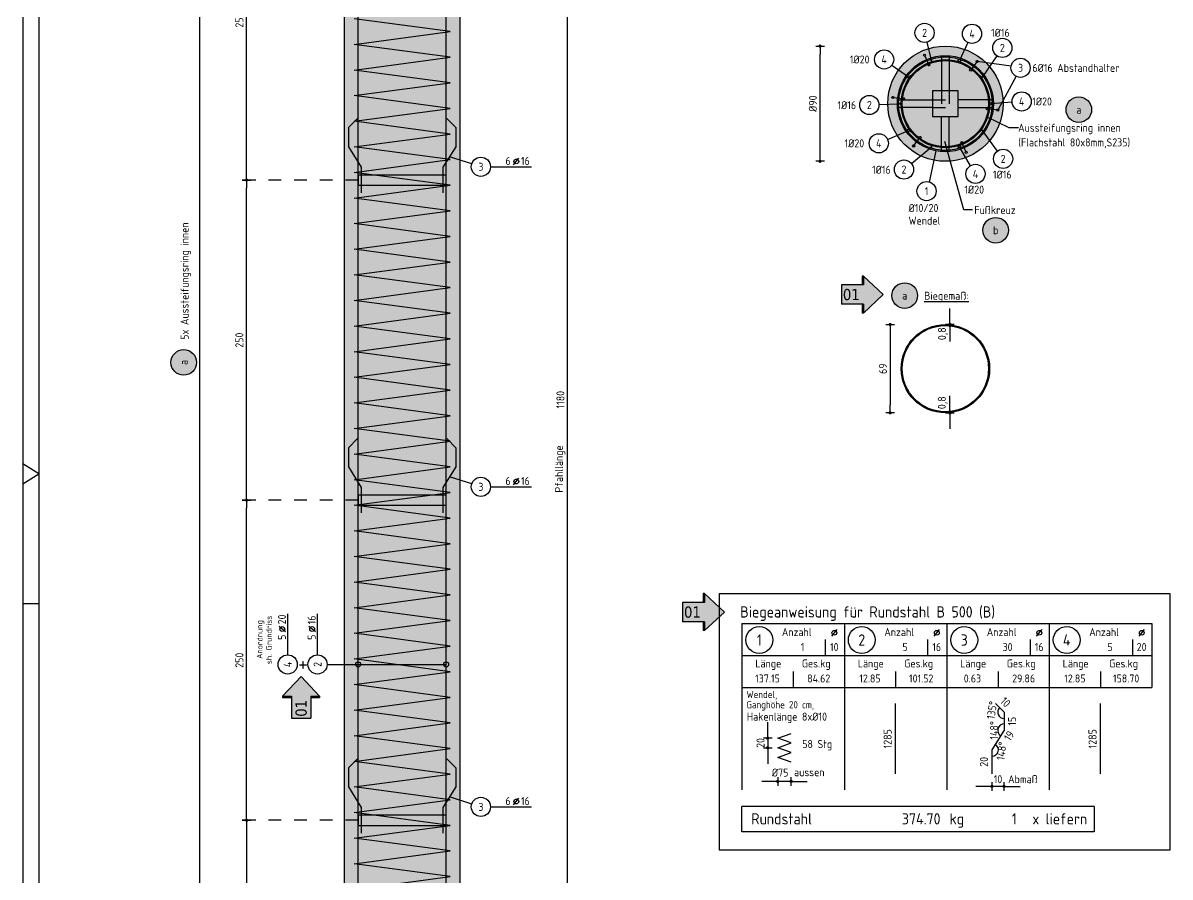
# Model space of a CAD drawing. Extents: x 11 to 30.7, y 16.9 to 38.7.
# Drawn here: x 11.02 to 19.97, y 24.27 to 30.94 of the extents above; entities that cross this region are included whole.
import ezdxf
from ezdxf.enums import TextEntityAlignment as Align

# ---------------------------------------------------------------- set-up
doc = ezdxf.new("R2010")
doc.units = 0
doc.header["$LTSCALE"] = 0.25
for name, pattern in [('AUSGEZOGEN', [1000.01, 1000, 0.01]), ('DASHDOT2', [0.5, 0.25, -0.125, 0, -0.125]), ('DOT', [0.175, 0.05, -0.125])]:
    doc.linetypes.add(name, pattern=pattern)
for name, color, linetype in [('1__LINE_ACI_7', 7, 'Continuous'), ('ACHSEN', 7, 'Continuous'), ('BETON', 7, 'Continuous'), ('grau_hell', 7, 'Continuous'), ('grau_mittel', 7, 'Continuous'), ('HILFE', 7, 'Continuous'), ('index', 7, 'Continuous'), ('MASSE', 7, 'Continuous'), ('OBJEKT', 7, 'Continuous'), ('POS', 7, 'Continuous'), ('RAHMEN', 7, 'Continuous'), ('RND', 7, 'Continuous'), ('RND_BILD', 7, 'Continuous'), ('STAHL', 7, 'Continuous'), ('TEXT', 7, 'Continuous')]:
    doc.layers.add(name, color=color, linetype=linetype)
doc.styles.add('helv', font='tahoma.ttf')
doc.styles.add('txt', font='isocp.shx')
doc.dimstyles.new('DOT_I', dxfattribs={"dimscale": 0.25, "dimtxt": 0.25, "dimasz": 0.25, "dimexe": 0.1, "dimexo": 0.3, "dimgap": 0.1, "dimtad": 1, "dimdec": 3, "dimzin": 3, "dimtxsty": 'txt', "dimblk": 'DOT', "dimblk1": 'DOT', "dimblk2": 'DOT', "dimsah": 1, "dimcen": 0.1, "dimse1": 1, "dimse2": 1, "dimazin": 0, "dimtfac": 1, "dimtdec": 4, "dimtix": 1, "dimtmove": 2, "dimatfit": 3, "dimfxl": 0, "dimtvp": 1, "dimtolj": 1, "dimtzin": 0, "dimarcsym": 0})

# ---------------------------------------------------------------- blocks, each defined once
blk = doc.blocks.new('DINA1')
at = {"layer": 'RAHMEN', "color": 5}
blk.add_line((2, 0.5), (83.6, 0.5), dxfattribs=at)
at = {"layer": 'RAHMEN', "color": 7, "linetype": 'Continuous'}
for p, q in [((42.05, 0.5), (41.74, 0)), ((42.36, 0), (42.05, 0.5))]:
    blk.add_line(p, q, dxfattribs=at)
at = {"layer": 'RAHMEN', "color": 7}
blk.add_line((46.1, 0), (46.1, 0.5), dxfattribs=at)
at = {"layer": 'RAHMEN'}
blk.add_line((0, 0), (84.1, 0), dxfattribs=at)
blk = doc.blocks.new('DOT')
at = {"layer": 'MASSE', "color": 7, "linetype": 'Continuous'}
for p, q in [((0, 0), (-1, 0)), ((0, 0.54), (0, -0.54))]:
    blk.add_line(p, q, dxfattribs=at)
at = {"layer": 'MASSE', "color": 7, "linetype": 'Continuous', "const_width": 0.2}
blk.add_lwpolyline([(-0.1, 0, 1), (0.1, 0, 1)], format="xyb", close=True, dxfattribs=at)
blk = doc.blocks.new('*D22')
at = {"layer": 'Defpoints', "color": 0, "linetype": 'AUSGEZOGEN', "transparency": 16777216}
for p in [(15.2694, 33.8939), (15.2694, 33.8939), (15.2694, 22.0939)]:
    blk.add_point(p, dxfattribs=at)
at = {"layer": 'MASSE', "color": 0, "linetype": 'AUSGEZOGEN', "lineweight": -2, "transparency": 16777216}
blk.add_line((15.2694, 22.1564), (15.2694, 33.8314), dxfattribs=at)
at = {"layer": 'MASSE', "color": 0, "linetype": 'AUSGEZOGEN', "lineweight": -2, "transparency": 16777216, "xscale": 0.0625, "yscale": 0.0625, "zscale": 0.0625}
for p, rotation in [((15.2694, 33.8939), 90), ((15.2694, 22.0939), 270)]:
    blk.add_blockref('DOT', p, dxfattribs=dict(at, rotation=rotation))
at = {"layer": 'MASSE', "color": 0, "linetype": 'AUSGEZOGEN', "transparency": 16777216, "insert": (15.2132, 27.9939), "char_height": 0.0625, "attachment_point": 5, "rotation": 90, "style": 'txt'}
blk.add_mtext('\\A1;1180', dxfattribs=at)
blk = doc.blocks.new('RND_LEI')
at = {"layer": 'RND', "color": 7, "linetype": 'Continuous'}
blk.add_line((1.022, 0.066), (1.19, 0.27), dxfattribs=at)
for centre, radius in [((0, 0), 0.3), ((1.106, 0.168), 0.075)]:
    blk.add_circle(centre, radius, dxfattribs=at)
at = {"layer": 'RND', "color": 7, "linetype": 'Continuous', "style": 'txt'}
blk.add_attdef('POSL', text='', height=0.25, dxfattribs=at).set_placement((0, 0), align=Align.MIDDLE)
blk.add_attdef('ANZ', text='', height=0.25, dxfattribs=at).set_placement((0.931, 0.057), align=Align.RIGHT)
for tag, p in [('DUM', (1.253, 0.057)), ('ABSTD', (1.674, 0.057)), ('POSTXT', (0.374, -0.327))]:
    blk.add_attdef(tag, p, '', height=0.25, dxfattribs=at)
blk = doc.blocks.new('RND_LIS2')
at = {"layer": 'RND', "color": 3, "linetype": 'Continuous'}
for p, q in [((0, 0), (0, -5.2)), ((0, 0), (3.2, 0)), ((3.2, 0), (3.2, -2)), ((2.6, -0.503), (2.6, -1)), ((0, -1), (3.2, -1)), ((1.6, -1.503), (1.6, -2)), ((0, -2), (3.2, -2))]:
    blk.add_line(p, q, dxfattribs=at)
at = {"layer": 'RND', "color": 7, "linetype": 'Continuous'}
blk.add_line((2.805, -0.39), (2.973, -0.186), dxfattribs=at)
at = {"layer": 'RND', "color": 1, "linetype": 'Continuous'}
blk.add_circle((0.545, -0.513), 0.42, dxfattribs=at)
at = {"layer": 'RND', "color": 7, "linetype": 'Continuous'}
blk.add_circle((2.889, -0.288), 0.075, dxfattribs=at)
at = {"layer": 'RND', "color": 7, "linetype": 'Continuous', "style": 'txt'}
for s, p in [('Anzahl', (1.249, -0.391)), ('Länge', (0.42, -1.373)), ('Ges.kg', (1.872, -1.373))]:
    blk.add_text(s, height=0.25, dxfattribs=at).set_placement(p)
at = {"layer": 'RND', "color": 1, "linetype": 'Continuous', "style": 'txt'}
blk.add_attdef('POS1', text='', height=0.35, dxfattribs=at).set_placement((0.545, -0.513), align=Align.MIDDLE)
at = {"layer": 'RND', "color": 7, "linetype": 'Continuous', "style": 'txt'}
for tag, p in [('STK1', (1.897, -0.859)), ('DS1', (2.885, -0.859)), ('LANG1', (0.8, -1.841)), ('GEW', (2.4, -1.841))]:
    blk.add_attdef(tag, text='', height=0.25, dxfattribs=at).set_placement(p, align=Align.CENTER)
blk = doc.blocks.new('pos_ausz')
at = {"layer": 'grau_hell', "true_color": 0xfcfcfc}
blk.add_hatch(color=7, dxfattribs=at).paths.add_polyline_path([(-0.4, 0, 1), (0.4, 0, 1)])
at = {"layer": 'POS', "color": 1, "linetype": 'Continuous'}
blk.add_circle((0, 0), 0.4, dxfattribs=at)
at = {"layer": 'POS', "color": 7, "linetype": 'Continuous', "style": 'txt'}
blk.add_attdef('POSNAME', text='', height=0.25, dxfattribs=at).set_placement((0, 0), align=Align.MIDDLE)
blk.add_attdef('POSABM', (0.6, 0.05), '', height=0.25, dxfattribs=at)
blk = doc.blocks.new('*D40')
at = {"layer": 'Defpoints', "color": 0, "linetype": 'AUSGEZOGEN', "transparency": 16777216}
for p in [(18.6439, 25.5869), (18.6773, 25.5534), (18.642, 25.518), (18.6773, 25.4823)]:
    blk.add_point(p, dxfattribs=at)
at = {"layer": 'RND_BILD', "color": 0, "linetype": 'AUSGEZOGEN', "lineweight": -2, "transparency": 16777216}
blk.add_arc((18.6773, 25.5534), 0.05, 135, 270, dxfattribs=at)
at = {"layer": 'RND_BILD', "color": 0, "linetype": 'AUSGEZOGEN', "transparency": 16777216, "insert": (18.5823, 25.5689), "char_height": 0.0625, "attachment_point": 5, "rotation": 80.70882, "style": 'txt'}
blk.add_mtext('\\A1;135°', dxfattribs=at)
blk = doc.blocks.new('*D41')
at = {"layer": 'Defpoints', "color": 0, "linetype": 'AUSGEZOGEN', "transparency": 16777216}
for p in [(18.6394, 25.4439), (18.6773, 25.4823), (18.6773, 25.4113), (18.63, 25.3355)]:
    blk.add_point(p, dxfattribs=at)
at = {"layer": 'RND_BILD', "color": 0, "linetype": 'AUSGEZOGEN', "lineweight": -2, "transparency": 16777216}
blk.add_arc((18.6773, 25.4113), 0.05, 90, 237.99462, dxfattribs=at)
at = {"layer": 'RND_BILD', "color": 0, "linetype": 'AUSGEZOGEN', "transparency": 16777216, "insert": (18.5992, 25.4116), "char_height": 0.0625, "attachment_point": 5, "rotation": 89.77434, "style": 'txt'}
blk.add_mtext('\\A1;148°', dxfattribs=at)
blk = doc.blocks.new('*D42')
at = {"layer": 'Defpoints', "color": 0, "linetype": 'AUSGEZOGEN', "transparency": 16777216}
for p in [(18.5826, 25.2598), (18.63, 25.3355), (18.6205, 25.2272), (18.5826, 25.1651)]:
    blk.add_point(p, dxfattribs=at)
at = {"layer": 'RND_BILD', "color": 0, "linetype": 'AUSGEZOGEN', "lineweight": -2, "transparency": 16777216}
blk.add_arc((18.5826, 25.2598), 0.05, 270, 57.99462, dxfattribs=at)
at = {"layer": 'RND_BILD', "color": 0, "linetype": 'AUSGEZOGEN', "transparency": 16777216, "insert": (18.6574, 25.2504), "char_height": 0.0625, "attachment_point": 5, "rotation": 82.8527, "style": 'txt'}
blk.add_mtext('\\A1;148°', dxfattribs=at)
blk = doc.blocks.new('*D43')
at = {"layer": 'Defpoints', "color": 0, "linetype": 'AUSGEZOGEN', "transparency": 16777216}
for p in [(16.9097, 25.0126), (16.9097, 25.0126), (17.0147, 25.0126)]:
    blk.add_point(p, dxfattribs=at)
at = {"layer": 'MASSE', "color": 0, "linetype": 'AUSGEZOGEN', "lineweight": -2, "transparency": 16777216}
for p, q in [((16.8472, 25.0126), (16.7847, 25.0126)), ((17.0147, 25.0126), (16.9097, 25.0126)), ((17.0772, 25.0126), (17.1397, 25.0126))]:
    blk.add_line(p, q, dxfattribs=at)
at = {"layer": 'MASSE', "color": 0, "linetype": 'AUSGEZOGEN', "lineweight": -2, "transparency": 16777216, "xscale": 0.0625, "yscale": 0.0625, "zscale": 0.0625}
blk.add_blockref('DOT', (16.9097, 25.0126), dxfattribs=at)
at = {"layer": 'MASSE', "color": 0, "linetype": 'AUSGEZOGEN', "lineweight": -2, "transparency": 16777216, "xscale": 0.0625, "yscale": 0.0625, "zscale": 0.0625, "rotation": 180}
blk.add_blockref('DOT', (17.0147, 25.0126), dxfattribs=at)
at = {"layer": 'MASSE', "color": 0, "linetype": 'AUSGEZOGEN', "transparency": 16777216, "insert": (16.9284, 25.0812), "char_height": 0.0625, "attachment_point": 5, "style": 'txt'}
blk.add_mtext('\\A1;%%C75', dxfattribs=at)
blk = doc.blocks.new('*D44')
at = {"layer": 'Defpoints', "color": 0, "linetype": 'AUSGEZOGEN', "transparency": 16777216}
for p in [(16.8316, 25.3499), (16.8316, 25.2749), (16.8316, 25.2749)]:
    blk.add_point(p, dxfattribs=at)
at = {"layer": 'MASSE', "color": 0, "linetype": 'AUSGEZOGEN', "lineweight": -2, "transparency": 16777216}
for p, q in [((16.8316, 25.4124), (16.8316, 25.4749)), ((16.8316, 25.3499), (16.8316, 25.2749)), ((16.8316, 25.2124), (16.8316, 25.1499))]:
    blk.add_line(p, q, dxfattribs=at)
at = {"layer": 'MASSE', "color": 0, "linetype": 'AUSGEZOGEN', "lineweight": -2, "transparency": 16777216, "xscale": 0.0625, "yscale": 0.0625, "zscale": 0.0625}
for p, rotation in [((16.8316, 25.3499), 270), ((16.8316, 25.2749), 90)]:
    blk.add_blockref('DOT', p, dxfattribs=dict(at, rotation=rotation))
at = {"layer": 'MASSE', "color": 0, "linetype": 'AUSGEZOGEN', "transparency": 16777216, "insert": (16.7753, 25.3124), "char_height": 0.0625, "attachment_point": 5, "rotation": 90, "style": 'txt'}
blk.add_mtext('\\A1;20', dxfattribs=at)
blk = doc.blocks.new('*D45')
at = {"layer": 'Defpoints', "color": 0, "linetype": 'AUSGEZOGEN', "transparency": 16777216}
for p in [(18.5826, 24.9733), (18.5826, 24.9733), (18.6773, 24.9733)]:
    blk.add_point(p, dxfattribs=at)
at = {"layer": 'MASSE', "color": 0, "linetype": 'AUSGEZOGEN', "lineweight": -2, "transparency": 16777216}
for p, q in [((18.5201, 24.9733), (18.4576, 24.9733)), ((18.6773, 24.9733), (18.5826, 24.9733)), ((18.7398, 24.9733), (18.8023, 24.9733))]:
    blk.add_line(p, q, dxfattribs=at)
at = {"layer": 'MASSE', "color": 0, "linetype": 'AUSGEZOGEN', "lineweight": -2, "transparency": 16777216, "xscale": 0.0625, "yscale": 0.0625, "zscale": 0.0625}
blk.add_blockref('DOT', (18.5826, 24.9733), dxfattribs=at)
at = {"layer": 'MASSE', "color": 0, "linetype": 'AUSGEZOGEN', "lineweight": -2, "transparency": 16777216, "xscale": 0.0625, "yscale": 0.0625, "zscale": 0.0625, "rotation": 180}
blk.add_blockref('DOT', (18.6773, 24.9733), dxfattribs=at)
at = {"layer": 'MASSE', "color": 0, "linetype": 'AUSGEZOGEN', "transparency": 16777216, "insert": (18.63, 25.0296), "char_height": 0.0625, "attachment_point": 5, "style": 'txt'}
blk.add_mtext('\\A1;10', dxfattribs=at)
blk = doc.blocks.new('*D46')
at = {"layer": 'Defpoints', "color": 0, "linetype": 'AUSGEZOGEN', "transparency": 16777216}
for p in [(12.7627, 24.7089), (12.7627, 22.2089), (12.7627, 22.2089)]:
    blk.add_point(p, dxfattribs=at)
at = {"layer": 'MASSE', "color": 0, "linetype": 'AUSGEZOGEN', "lineweight": -2, "transparency": 16777216}
blk.add_line((12.7627, 24.6464), (12.7627, 22.2714), dxfattribs=at)
at = {"layer": 'MASSE', "color": 0, "linetype": 'AUSGEZOGEN', "lineweight": -2, "transparency": 16777216, "xscale": 0.0625, "yscale": 0.0625, "zscale": 0.0625}
for p, rotation in [((12.7627, 24.7089), 90), ((12.7627, 22.2089), 270)]:
    blk.add_blockref('DOT', p, dxfattribs=dict(at, rotation=rotation))
at = {"layer": 'MASSE', "color": 0, "linetype": 'AUSGEZOGEN', "transparency": 16777216, "insert": (12.7065, 23.4589), "char_height": 0.0625, "attachment_point": 5, "rotation": 90, "style": 'txt'}
blk.add_mtext('\\A1;250', dxfattribs=at)
blk = doc.blocks.new('*D47')
at = {"layer": 'Defpoints', "color": 0, "linetype": 'AUSGEZOGEN', "transparency": 16777216}
for p in [(12.7627, 27.2089), (12.7627, 27.2089), (12.7627, 24.7089)]:
    blk.add_point(p, dxfattribs=at)
at = {"layer": 'MASSE', "color": 0, "linetype": 'AUSGEZOGEN', "lineweight": -2, "transparency": 16777216}
blk.add_line((12.7627, 24.7714), (12.7627, 27.1464), dxfattribs=at)
at = {"layer": 'MASSE', "color": 0, "linetype": 'AUSGEZOGEN', "lineweight": -2, "transparency": 16777216, "xscale": 0.0625, "yscale": 0.0625, "zscale": 0.0625}
for p, rotation in [((12.7627, 27.2089), 90), ((12.7627, 24.7089), 270)]:
    blk.add_blockref('DOT', p, dxfattribs=dict(at, rotation=rotation))
at = {"layer": 'MASSE', "color": 0, "linetype": 'AUSGEZOGEN', "transparency": 16777216, "insert": (12.7065, 25.9589), "char_height": 0.0625, "attachment_point": 5, "rotation": 90, "style": 'txt'}
blk.add_mtext('\\A1;250', dxfattribs=at)
blk = doc.blocks.new('*D48')
at = {"layer": 'Defpoints', "color": 0, "linetype": 'AUSGEZOGEN', "transparency": 16777216}
for p in [(12.7627, 29.7089), (12.7627, 29.7089), (12.7627, 27.2089)]:
    blk.add_point(p, dxfattribs=at)
at = {"layer": 'MASSE', "color": 0, "linetype": 'AUSGEZOGEN', "lineweight": -2, "transparency": 16777216}
blk.add_line((12.7627, 27.2714), (12.7627, 29.6464), dxfattribs=at)
at = {"layer": 'MASSE', "color": 0, "linetype": 'AUSGEZOGEN', "lineweight": -2, "transparency": 16777216, "xscale": 0.0625, "yscale": 0.0625, "zscale": 0.0625}
for p, rotation in [((12.7627, 29.7089), 90), ((12.7627, 27.2089), 270)]:
    blk.add_blockref('DOT', p, dxfattribs=dict(at, rotation=rotation))
at = {"layer": 'MASSE', "color": 0, "linetype": 'AUSGEZOGEN', "transparency": 16777216, "insert": (12.7065, 28.4589), "char_height": 0.0625, "attachment_point": 5, "rotation": 90, "style": 'txt'}
blk.add_mtext('\\A1;250', dxfattribs=at)
blk = doc.blocks.new('*D49')
at = {"layer": 'Defpoints', "color": 0, "linetype": 'AUSGEZOGEN', "transparency": 16777216}
for p in [(12.7627, 32.2089), (12.7627, 32.2089), (12.7627, 29.7089)]:
    blk.add_point(p, dxfattribs=at)
at = {"layer": 'MASSE', "color": 0, "linetype": 'AUSGEZOGEN', "lineweight": -2, "transparency": 16777216}
blk.add_line((12.7627, 29.7714), (12.7627, 32.1464), dxfattribs=at)
at = {"layer": 'MASSE', "color": 0, "linetype": 'AUSGEZOGEN', "lineweight": -2, "transparency": 16777216, "xscale": 0.0625, "yscale": 0.0625, "zscale": 0.0625}
for p, rotation in [((12.7627, 32.2089), 90), ((12.7627, 29.7089), 270)]:
    blk.add_blockref('DOT', p, dxfattribs=dict(at, rotation=rotation))
at = {"layer": 'MASSE', "color": 0, "linetype": 'AUSGEZOGEN', "transparency": 16777216, "insert": (12.7065, 30.9589), "char_height": 0.0625, "attachment_point": 5, "rotation": 90, "style": 'txt'}
blk.add_mtext('\\A1;250', dxfattribs=at)
blk = doc.blocks.new('hin_ind5')
at = {"layer": 'grau_hell', "linetype": 'AUSGEZOGEN'}
h = blk.add_hatch(color=9, dxfattribs=at)
h.dxf.hatch_style = 2
h.paths.add_polyline_path([(0, 0), (0.619, -0.577), (0.619, -0.3), (1.306, -0.3), (1.306, 0.3), (0.619, 0.3), (0.619, 0.577)])
h.paths.add_polyline_path([(0.34, -0.274), (1.311, -0.274), (1.311, 0.274), (0.34, 0.274)], flags=9)
at = {"layer": 'OBJEKT', "linetype": 'AUSGEZOGEN'}
for points in [[(0.619, 0.3), (0.66, 0.3), (0.66, 0.577), (0.619, 0.577)], [(0.619, -0.577), (0.66, -0.577), (0.66, -0.3), (0.619, -0.3)]]:
    blk.add_hatch(color=1, dxfattribs=at).paths.add_polyline_path(points)
at = {"layer": 'OBJEKT', "color": 1, "linetype": 'AUSGEZOGEN'}
for p, q in [((0, 0), (0.619, 0.577)), ((0.619, 0.577), (0.619, 0.3)), ((0.619, 0.577), (0.66, 0.577)), ((0.66, 0.577), (0.66, 0.3)), ((0, 0), (0.619, -0.577)), ((0.619, 0.3), (1.306, 0.3)), ((1.306, 0.3), (1.306, -0.3)), ((0.619, -0.3), (0.619, -0.577)), ((0.619, -0.3), (1.306, -0.3)), ((0.66, -0.3), (0.66, -0.577))]:
    blk.add_line(p, q, dxfattribs=at)
at = {"layer": 'OBJEKT', "color": 7, "linetype": 'AUSGEZOGEN'}
blk.add_line((0.619, -0.577), (0.66, -0.577), dxfattribs=at)
at = {"layer": 'index', "color": 1, "linetype": 'Continuous', "style": 'helv'}
blk.add_attdef('INDEX', text='', height=0.35, rotation=360, dxfattribs=at).set_placement((1.259, 0), align=Align.MIDDLE_RIGHT)
blk = doc.blocks.new('RND_SUM')
at = {"layer": 'RND', "color": 5, "linetype": 'Continuous'}
for p, q in [((0, 0), (0, 0.8)), ((11, 0.8), (0, 0.8)), ((11, 0.8), (11, 0)), ((11, 0), (0, 0))]:
    blk.add_line(p, q, dxfattribs=at)
at = {"layer": 'RND', "color": 1, "linetype": 'Continuous', "style": 'txt'}
for s, p in [('Rundstahl', (0.292, 0.235)), ('kg', (6.483, 0.235))]:
    blk.add_text(s, height=0.35, dxfattribs=at).set_placement(p)
blk.add_text('x liefern', height=0.35, dxfattribs=at).set_placement((10.784, 0.235), align=Align.RIGHT)
for tag, p in [('RND-S', (6.203, 0.235)), ('RND-Z', (8.59, 0.235))]:
    blk.add_attdef(tag, text='', height=0.35, dxfattribs=at).set_placement(p, align=Align.RIGHT)
blk = doc.blocks.new('*D57')
at = {"layer": 'Defpoints', "color": 0, "linetype": 'AUSGEZOGEN', "transparency": 16777216}
for p in [(17.2401, 30.7559), (17.2401, 30.7559), (17.2401, 29.8559)]:
    blk.add_point(p, dxfattribs=at)
at = {"layer": 'MASSE', "color": 0, "linetype": 'AUSGEZOGEN', "lineweight": -2, "transparency": 16777216}
blk.add_line((17.2401, 29.9184), (17.2401, 30.6934), dxfattribs=at)
at = {"layer": 'MASSE', "color": 0, "linetype": 'AUSGEZOGEN', "lineweight": -2, "transparency": 16777216, "xscale": 0.0625, "yscale": 0.0625, "zscale": 0.0625}
for p, rotation in [((17.2401, 30.7559), 90), ((17.2401, 29.8559), 270)]:
    blk.add_blockref('DOT', p, dxfattribs=dict(at, rotation=rotation))
at = {"layer": 'MASSE', "color": 0, "linetype": 'AUSGEZOGEN', "transparency": 16777216, "insert": (17.1839, 30.3059), "char_height": 0.0625, "attachment_point": 5, "rotation": 90, "style": 'txt'}
blk.add_mtext('\\A1;%%C90', dxfattribs=at)
blk = doc.blocks.new('RND_HIN')
at = {"layer": 'RND', "color": 7, "linetype": 'Continuous'}
blk.add_circle((0, 0), 0.3, dxfattribs=at)
at = {"layer": 'RND', "color": 7, "linetype": 'Continuous', "style": 'txt'}
blk.add_attdef('POSI', text='', height=0.25, dxfattribs=at).set_placement((0, 0), align=Align.MIDDLE)
blk = doc.blocks.new('*D58')
at = {"layer": 'Defpoints', "color": 0, "linetype": 'AUSGEZOGEN', "transparency": 16777216}
for p in [(18.2546, 28.5809), (18.2546, 28.5809), (18.2546, 28.5729)]:
    blk.add_point(p, dxfattribs=at)
at = {"layer": 'MASSE', "color": 0, "linetype": 'AUSGEZOGEN', "lineweight": -2, "transparency": 16777216}
for p, q in [((18.2546, 28.6434), (18.2546, 28.7059)), ((18.2546, 28.5729), (18.2546, 28.5809)), ((18.2546, 28.5104), (18.2546, 28.4479))]:
    blk.add_line(p, q, dxfattribs=at)
at = {"layer": 'MASSE', "color": 0, "linetype": 'AUSGEZOGEN', "lineweight": -2, "transparency": 16777216, "xscale": 0.0625, "yscale": 0.0625, "zscale": 0.0625}
for p, rotation in [((18.2546, 28.5809), 270), ((18.2546, 28.5729), 90)]:
    blk.add_blockref('DOT', p, dxfattribs=dict(at, rotation=rotation))
at = {"layer": 'MASSE', "color": 0, "linetype": 'AUSGEZOGEN', "transparency": 16777216, "insert": (18.199, 28.5091), "char_height": 0.0625, "attachment_point": 5, "rotation": 90, "style": 'txt'}
blk.add_mtext('\\A1;0,8', dxfattribs=at)
blk = doc.blocks.new('*D59')
at = {"layer": 'Defpoints', "color": 0, "linetype": 'AUSGEZOGEN', "transparency": 16777216}
for p in [(18.2546, 27.8989), (18.2546, 27.8989), (18.2546, 27.8909)]:
    blk.add_point(p, dxfattribs=at)
at = {"layer": 'MASSE', "color": 0, "linetype": 'AUSGEZOGEN', "lineweight": -2, "transparency": 16777216}
for p, q in [((18.2546, 27.9614), (18.2546, 28.0239)), ((18.2546, 27.8909), (18.2546, 27.8989)), ((18.2546, 27.8284), (18.2546, 27.7659))]:
    blk.add_line(p, q, dxfattribs=at)
at = {"layer": 'MASSE', "color": 0, "linetype": 'AUSGEZOGEN', "lineweight": -2, "transparency": 16777216, "xscale": 0.0625, "yscale": 0.0625, "zscale": 0.0625}
for p, rotation in [((18.2546, 27.8989), 270), ((18.2546, 27.8909), 90)]:
    blk.add_blockref('DOT', p, dxfattribs=dict(at, rotation=rotation))
at = {"layer": 'MASSE', "color": 0, "linetype": 'AUSGEZOGEN', "transparency": 16777216, "insert": (18.1982, 27.9701), "char_height": 0.0625, "attachment_point": 5, "rotation": 90, "style": 'txt'}
blk.add_mtext('\\A1;0,8', dxfattribs=at)
blk = doc.blocks.new('*D60')
at = {"layer": 'Defpoints', "color": 0, "linetype": 'AUSGEZOGEN', "transparency": 16777216}
for p in [(17.7874, 28.5809), (17.7874, 27.8909), (17.7874, 27.8909)]:
    blk.add_point(p, dxfattribs=at)
at = {"layer": 'MASSE', "color": 0, "linetype": 'AUSGEZOGEN', "lineweight": -2, "transparency": 16777216}
blk.add_line((17.7874, 28.5184), (17.7874, 27.9534), dxfattribs=at)
at = {"layer": 'MASSE', "color": 0, "linetype": 'AUSGEZOGEN', "lineweight": -2, "transparency": 16777216, "xscale": 0.0625, "yscale": 0.0625, "zscale": 0.0625}
for p, rotation in [((17.7874, 28.5809), 90), ((17.7874, 27.8909), 270)]:
    blk.add_blockref('DOT', p, dxfattribs=dict(at, rotation=rotation))
at = {"layer": 'MASSE', "color": 0, "linetype": 'AUSGEZOGEN', "transparency": 16777216, "insert": (17.7311, 28.2359), "char_height": 0.0625, "attachment_point": 5, "rotation": 90, "style": 'txt'}
blk.add_mtext('\\A1;69', dxfattribs=at)

msp = doc.modelspace()

# ---------------------------------------------------------------- hatches: boundary and pattern name
at = {"layer": 'grau_mittel'}
h = msp.add_hatch(color=61, dxfattribs=at)
h.paths.add_polyline_path([(14.427, 33.9439), (14.427, 34.4939), (13.527, 34.4939), (13.527, 33.9439)])
h.paths.add_polyline_path([(13.527, 22.0939), (14.427, 22.0939), (14.427, 33.9439), (13.527, 33.9439)])
msp.add_hatch(color=61, dxfattribs=at).paths.add_polyline_path([(18.6689, 30.3059, 1), (17.7689, 30.3059, 1)])

# ---------------------------------------------------------------- linework, layer by layer
at = {"layer": '1__LINE_ACI_7'}
msp.add_lwpolyline([(18.1189, 30.2059), (18.3189, 30.2059), (18.3189, 30.4059), (18.1189, 30.4059)], close=True, dxfattribs=at)
at = {"layer": 'ACHSEN', "color": 102, "linetype": 'DASHDOT2'}
for p, q in [((13.634, 29.7089), (12.7627, 29.7089)), ((13.634, 27.2089), (12.7627, 27.2089)), ((13.634, 24.7089), (12.7627, 24.7089))]:
    msp.add_line(p, q, dxfattribs=at)
at = {"layer": 'BETON', "color": 6, "linetype": 'AUSGEZOGEN'}
for p, q in [((13.527, 22.0939), (13.527, 34.4939)), ((14.427, 34.4939), (14.427, 22.0939))]:
    msp.add_line(p, q, dxfattribs=at)
msp.add_circle((18.2189, 30.3059), 0.45, dxfattribs=at)
at = {"layer": 'HILFE', "color": 102, "linetype": 'AUSGEZOGEN'}
for p, q in [((18.1889, 30.6759), (18.2489, 30.6759)), ((17.8489, 30.3359), (17.8489, 30.2759)), ((18.5889, 30.3359), (18.5889, 30.2759)), ((18.7898, 30.1177), (18.717, 30.1177)), ((18.3623, 29.477), (18.2136, 30.0102)), ((18.1889, 29.9359), (18.2489, 29.9359)), ((18.4318, 29.477), (18.3623, 29.477))]:
    msp.add_line(p, q, dxfattribs=at)
at = {"layer": 'POS', "color": 1, "linetype": 'AUSGEZOGEN'}
for centre in [(19.2607, 30.2592), (18.6117, 29.3175), (17.9013, 28.807), (12.272, 28.2847)]:
    msp.add_circle(centre, 0.1, dxfattribs=at)
at = {"layer": 'RND', "color": 102, "linetype": 'AUSGEZOGEN'}
for p, q in [((18.074, 30.7863), (18.1085, 30.6454)), ((18.3948, 30.7841), (18.3286, 30.6435)), ((18.0566, 30.6857), (18.0896, 30.6084)), ((18.4667, 30.6363), (18.4163, 30.5691)), ((18.7316, 30.5977), (18.4667, 30.6363)), ((18.621, 30.6798), (18.5077, 30.5157)), ((17.8012, 30.6077), (17.9317, 30.5145)), ((18.7707, 30.5199), (18.6289, 30.2565)), ((17.7002, 30.299), (17.8619, 30.3059)), ((17.8088, 30.3553), (17.8922, 30.3452)), ((18.7395, 30.3179), (18.5739, 30.3059)), ((18.717, 30.1177), (18.5441, 30.2017)), ((18.6289, 30.2565), (18.5455, 30.2665)), ((17.7677, 30.0262), (17.9317, 30.0972)), ((18.6252, 29.9356), (18.5077, 30.096)), ((17.9711, 29.9755), (18.0215, 30.0427)), ((17.9533, 29.8388), (18.1085, 29.9663)), ((18.4154, 29.8217), (18.3286, 29.9682)), ((18.3811, 29.9261), (18.3481, 30.0033)), ((14.5206, 29.8356), (14.3476, 29.8915)), ((14.5206, 27.3356), (14.3476, 27.3915)), ((13.3917, 25.9259), (14.32, 25.9259)), ((14.5206, 24.8356), (14.3476, 24.8915))]:
    msp.add_line(p, q, dxfattribs=at)
at = {"layer": 'RND', "color": 102, "linetype": 'AUSGEZOGEN', "ltscale": 0.1}
msp.add_line((18.095, 29.6942), (18.1467, 29.9379), dxfattribs=at)
at = {"layer": 'RND', "color": 7, "linetype": 'AUSGEZOGEN'}
for p, q in [((14.6671, 29.8131), (14.9871, 29.8131)), ((14.6671, 27.3131), (14.9871, 27.3131)), ((13.0839, 26.0009), (13.0839, 26.3209)), ((13.3167, 26.0009), (13.3167, 26.3209)), ((14.6671, 24.8131), (14.9871, 24.8131))]:
    msp.add_line(p, q, dxfattribs=at)
at = {"layer": 'RND', "color": 1, "linetype": 'AUSGEZOGEN'}
for p, q in [((16.9097, 25.3499), (17.0147, 25.3874)), ((17.0147, 25.3124), (16.9097, 25.3499)), ((16.9097, 25.2749), (17.0147, 25.3124)), ((17.0147, 25.2374), (16.9097, 25.2749)), ((16.9097, 25.1999), (17.0147, 25.2374)), ((17.0147, 25.1624), (16.9097, 25.1999))]:
    msp.add_line(p, q, dxfattribs=at)
for points in [[(13.634, 22.1689), (13.634, 35.0189)], [(14.32, 22.1689), (14.32, 35.0189)], [(13.602, 24.1689), (14.352, 24.2689), (13.602, 24.3689), (14.352, 24.4689), (13.602, 24.5689), (14.352, 24.6689), (13.602, 24.7689), (14.352, 24.8689), (13.602, 24.9689), (14.352, 25.0689), (13.602, 25.1689), (14.352, 25.2689), (13.602, 25.3689), (14.352, 25.4689), (13.602, 25.5689), (14.352, 25.6689), (13.602, 25.7689), (14.352, 25.8689), (13.602, 25.9689), (14.352, 26.0689), (13.602, 26.1689), (14.352, 26.2689), (13.602, 26.3689), (14.352, 26.4689), (13.602, 26.5689), (14.352, 26.6689), (13.602, 26.7689), (14.352, 26.8689), (13.602, 26.9689), (14.352, 27.0689), (13.602, 27.1689), (14.352, 27.2689), (13.602, 27.3689), (14.352, 27.4689), (13.602, 27.5689), (14.352, 27.6689), (13.602, 27.7689), (14.352, 27.8689), (13.602, 27.9689), (14.352, 28.0689), (13.602, 28.1689), (14.352, 28.2689), (13.602, 28.3689), (14.352, 28.4689), (13.602, 28.5689), (14.352, 28.6689), (13.602, 28.7689), (14.352, 28.8689), (13.602, 28.9689), (14.352, 29.0689), (13.602, 29.1689), (14.352, 29.2689), (13.602, 29.3689), (14.352, 29.4689), (13.602, 29.5689), (14.352, 29.6689), (13.602, 29.7689), (14.352, 29.8689), (13.602, 29.9689), (14.352, 30.0689), (13.602, 30.1689), (14.352, 30.2689), (13.602, 30.3689), (14.352, 30.4689), (13.602, 30.5689), (14.352, 30.6689), (13.602, 30.7689), (14.352, 30.8689), (13.602, 30.9689)], [(13.6287, 30.1896), (13.558, 30.1189), (13.558, 29.9689), (13.658, 29.8089), (13.658, 29.6089)], [(14.3253, 30.1896), (14.396, 30.1189), (14.396, 29.9689), (14.296, 29.8089), (14.296, 29.6089)], [(13.6287, 27.6896), (13.558, 27.6189), (13.558, 27.4689), (13.658, 27.3089), (13.658, 27.1089)], [(14.3253, 27.6896), (14.396, 27.6189), (14.396, 27.4689), (14.296, 27.3089), (14.296, 27.1089)], [(13.6287, 25.1896), (13.558, 25.1189), (13.558, 24.9689), (13.658, 24.8089), (13.658, 24.6089)], [(14.3253, 25.1896), (14.396, 25.1189), (14.396, 24.9689), (14.296, 24.8089), (14.296, 24.6089)]]:
    msp.add_lwpolyline(points, dxfattribs=at)
at = {"layer": 'RND', "color": 102, "linetype": 'AUSGEZOGEN'}
msp.add_lwpolyline([(12.3988, 22.0939), (12.3988, 33.8939)], dxfattribs=at)
at = {"layer": 'RND', "color": 7, "linetype": 'AUSGEZOGEN', "ltscale": 0.1, "const_width": 0.008}
for points in [[(18.1045, 30.6454, 1), (18.1125, 30.6454, 1)], [(18.5037, 30.5157, 1), (18.5117, 30.5157, 1)], [(17.8579, 30.3059, 1), (17.8659, 30.3059, 1)], [(18.5037, 30.096, 1), (18.5117, 30.096, 1)], [(18.1045, 29.9663, 1), (18.1125, 29.9663, 1)]]:
    msp.add_lwpolyline(points, format="xyb", close=True, dxfattribs=at)
at = {"layer": 'RND', "color": 1, "linetype": 'AUSGEZOGEN'}
for radius in [0.375, 0.365]:
    msp.add_circle((18.2189, 30.3059), radius, dxfattribs=at)
at = {"layer": 'RND', "color": 102, "linetype": 'AUSGEZOGEN'}
for centre in [(18.0566, 30.6857), (18.4667, 30.6363), (18.0896, 30.6084), (18.4163, 30.5691), (17.8088, 30.3553), (17.8922, 30.3452), (18.5455, 30.2665), (18.6289, 30.2565), (18.0215, 30.0427), (18.3481, 30.0033), (17.9711, 29.9755), (18.3811, 29.9261)]:
    msp.add_circle(centre, 0.008, dxfattribs=at)
at = {"layer": 'RND', "color": 7, "linetype": 'AUSGEZOGEN'}
for centre, radius in [((18.3286, 30.6435), 0.01), ((17.9317, 30.5145), 0.01), ((18.5739, 30.3059), 0.01), ((17.9317, 30.0972), 0.01), ((18.3286, 29.9682), 0.01), ((13.634, 25.9259), 0.02), ((14.32, 25.9259), 0.02)]:
    msp.add_circle(centre, radius, dxfattribs=at)
at = {"layer": 'RND_BILD', "color": 1, "linetype": 'AUSGEZOGEN'}
for points in [[(17.83, 25.0703), (17.83, 25.6203)], [(18.6104, 25.6203), (18.6773, 25.5534), (18.6773, 25.4113), (18.5826, 25.2598), (18.5826, 25.0703)], [(19.43, 25.0703), (19.43, 25.6203)]]:
    msp.add_lwpolyline(points, dxfattribs=at)
at = {"layer": 'STAHL', "color": 102, "linetype": 'AUSGEZOGEN'}
for p, q in [((18.1889, 30.6759), (18.1889, 30.4059)), ((18.2489, 30.6759), (18.2489, 30.4059)), ((17.8489, 30.3359), (18.1189, 30.3359)), ((18.1189, 30.2759), (17.8489, 30.2759)), ((18.5889, 30.3359), (18.3189, 30.3359)), ((18.3189, 30.2759), (18.5889, 30.2759)), ((18.1889, 29.9359), (18.1889, 30.2059)), ((18.2489, 29.9359), (18.2489, 30.2059))]:
    msp.add_line(p, q, dxfattribs=at)
at = {"layer": 'STAHL', "color": 102, "linetype": 'DOT', "ltscale": 0.7}
for p, q in [((18.1889, 30.4059), (18.1889, 30.2059)), ((18.2489, 30.4059), (18.2489, 30.2059)), ((18.1189, 30.3359), (18.3189, 30.3359)), ((18.1189, 30.2759), (18.3189, 30.2759))]:
    msp.add_line(p, q, dxfattribs=at)
at = {"layer": 'STAHL', "color": 102, "linetype": 'AUSGEZOGEN'}
for points in [[(13.634, 29.6689), (14.32, 29.6689), (14.32, 29.7489), (13.634, 29.7489)], [(13.634, 27.1689), (14.32, 27.1689), (14.32, 27.2489), (13.634, 27.2489)], [(13.634, 24.6689), (14.32, 24.6689), (14.32, 24.7489), (13.634, 24.7489)]]:
    msp.add_lwpolyline(points, close=True, dxfattribs=at)
for centre, radius in [((18.2189, 30.3059), 0.345), ((18.2189, 30.3059), 0.337), ((18.2189, 28.2359), 0.345), ((18.2189, 28.2359), 0.337)]:
    msp.add_circle(centre, radius, dxfattribs=at)
at = {"layer": 'TEXT', "color": 1, "linetype": 'AUSGEZOGEN'}
msp.add_lwpolyline([(16.4535, 24.478), (19.973, 24.478), (19.973, 26.4772), (16.4535, 26.4772)], close=True, dxfattribs=at)

# ---------------------------------------------------------------- block references
at = {"layer": 'index', "color": 191, "linetype": 'AUSGEZOGEN'}
ref = msp.add_blockref('hin_ind5', (17.7343, 28.815), dxfattribs=dict(at, xscale=-0.2499999999999991, yscale=0.2499999999999994, zscale=0.2499999999999994, rotation=359.9761684044309))
ref.add_attrib('INDEX', '01', dxfattribs={"color": 1, "linetype": 'Continuous', "height": 0.0875, "rotation": 359.97617, "style": 'helv'}).set_placement((17.5501, 28.815), align=Align.MIDDLE_RIGHT)
ref = msp.add_blockref('hin_ind5', (16.4937, 26.3348), dxfattribs=dict(at, xscale=-0.2499999999999992, yscale=0.2499999999999994, zscale=0.2499999999999994, rotation=359.9761684044309))
ref.add_attrib('INDEX', '01', dxfattribs={"color": 1, "linetype": 'Continuous', "height": 0.0875, "rotation": 359.97617, "style": 'helv'}).set_placement((16.3094, 26.3349), align=Align.MIDDLE_RIGHT)
ref = msp.add_blockref('hin_ind5', (13.1883, 25.8329), dxfattribs=dict(at, xscale=-0.2499999999999991, yscale=0.2499999999999994, zscale=0.2499999999999994, rotation=89.9761684044308))
ref.add_attrib('INDEX', '01', dxfattribs={"color": 1, "linetype": 'Continuous', "height": 0.0875, "rotation": 89.97617, "style": 'helv'}).set_placement((13.1883, 25.6487), align=Align.MIDDLE_RIGHT)
at = {"layer": 'POS', "color": 7, "linetype": 'AUSGEZOGEN', "xscale": 0.25, "yscale": 0.25, "zscale": 0.25}
for p, values in [((19.2607, 30.2592), {'POSNAME': 'a'}), ((18.6117, 29.3175), {'POSNAME': 'b'}), ((17.9013, 28.807), {'POSNAME': 'a'})]:
    msp.add_blockref('pos_ausz', p, dxfattribs=at).add_auto_attribs(values)
at = {"layer": 'POS', "color": 7, "linetype": 'AUSGEZOGEN', "xscale": 0.25, "yscale": 0.25, "zscale": 0.25, "rotation": 90}
msp.add_blockref('pos_ausz', (12.272, 28.2847), dxfattribs=at).add_auto_attribs({'POSNAME': 'a'})
at = {"layer": 'RAHMEN', "xscale": 0.25, "yscale": 0.25, "zscale": 0.25, "rotation": 270}
msp.add_blockref('DINA1', (11.0167, 37.9276), dxfattribs=at)
at = {"layer": 'RND', "color": 7, "linetype": 'AUSGEZOGEN', "xscale": 0.25, "yscale": 0.25, "zscale": 0.25}
for name, p, values in [('RND_HIN', (18.0561, 30.8591), {'POSI': '2'}), ('RND_HIN', (18.4269, 30.8519), {'POSI': '4'}), ('RND_HIN', (18.6636, 30.7415), {'POSI': '2'}), ('RND_HIN', (17.7402, 30.6513), {'POSI': '4'}), ('RND_HIN', (18.8057, 30.5862), {'POSI': '3'}), ('RND_HIN', (17.6253, 30.2958), {'POSI': '2'}), ('RND_HIN', (18.8143, 30.3234), {'POSI': '4'}), ('RND_HIN', (17.6988, 29.9966), {'POSI': '4'}), ('RND_HIN', (18.6695, 29.8751), {'POSI': '2'}), ('RND_LEI', (14.5921, 29.8131), {'POSL': '3', 'DUM': '16', 'ANZ': '6'}), ('RND_HIN', (17.8953, 29.7913), {'POSI': '2'}), ('RND_HIN', (18.4538, 29.7573), {'POSI': '4'}), ('RND_HIN', (18.072, 29.6228), {'POSI': '1'}), ('RND_LEI', (14.5921, 27.3131), {'POSL': '3', 'DUM': '16', 'ANZ': '6'}), ('RND_LEI', (14.5921, 24.8131), {'POSL': '3', 'DUM': '16', 'ANZ': '6'})]:
    msp.add_blockref(name, p, dxfattribs=at).add_auto_attribs(values)
at = {"layer": 'RND', "color": 7, "linetype": 'AUSGEZOGEN', "xscale": 0.25, "yscale": 0.25, "zscale": 0.25, "rotation": 90}
for p, values in [((13.0839, 25.9259), {'POSL': '4', 'DUM': '20', 'ANZ': '5'}), ((13.3167, 25.9259), {'POSL': '2', 'DUM': '16', 'ANZ': '5'})]:
    msp.add_blockref('RND_LEI', p, dxfattribs=at).add_auto_attribs(values)
at = {"layer": 'RND_BILD', "color": 6, "linetype": 'AUSGEZOGEN', "xscale": 0.25, "yscale": 0.25, "zscale": 0.25}
msp.add_blockref('RND_LIS2', (16.63, 26.2453), dxfattribs=at).add_auto_attribs({'POS1': '1', 'STK1': '1', 'DS1': '10', 'LANG1': '137.15', 'GEW': '84.62'})
at = {"layer": 'RND_BILD', "color": 7, "linetype": 'AUSGEZOGEN', "xscale": 0.25, "yscale": 0.25, "zscale": 0.25}
for name, p, values in [('RND_LIS2', (17.43, 26.2453), {'POS1': '2', 'STK1': '5', 'DS1': '16', 'LANG1': '12.85', 'GEW': '101.52'}), ('RND_LIS2', (18.23, 26.2453), {'POS1': '3', 'STK1': '30', 'DS1': '16', 'LANG1': '0.63', 'GEW': '29.86'}), ('RND_LIS2', (19.03, 26.2453), {'POS1': '4', 'STK1': '5', 'DS1': '20', 'LANG1': '12.85', 'GEW': '158.70'}), ('RND_SUM', (16.63, 24.6174), {'RND-S': '374.70', 'RND-Z': '1'})]:
    msp.add_blockref(name, p, dxfattribs=at).add_auto_attribs(values)

# ---------------------------------------------------------------- texts
at = {"layer": 'RND', "color": 7, "linetype": 'AUSGEZOGEN', "style": 'txt'}
for s, p in [('Wendel, ', (16.6657, 25.6633)), ('Ganghöhe 20 cm,', (16.6657, 25.5831))]:
    msp.add_text(s, height=0.05625, dxfattribs=at).set_placement(p)
at = {"layer": 'RND_BILD', "color": 7, "linetype": 'AUSGEZOGEN', "style": 'txt'}
for s, rotation, p in [('10', 315, (18.688, 25.6311)), ('15', 90, (18.7398, 25.4823)), ('1285', 90, (17.7675, 25.3453)), ('19', 57.99462, (18.7161, 25.3687)), ('1285', 90, (19.3675, 25.3453)), ('20', 90, (18.5201, 25.1651))]:
    msp.add_text(s, height=0.063, rotation=rotation, dxfattribs=at).set_placement(p, align=Align.MIDDLE)
for s, p in [('Hakenlänge 8x%%C10', (16.669, 25.4869)), ('58 Stg', (17.1016, 25.2729))]:
    msp.add_text(s, height=0.0625, dxfattribs=at).set_placement(p)
at = {"layer": 'TEXT', "color": 7, "linetype": 'AUSGEZOGEN', "style": 'txt'}
for s, p in [('1%%C16', (18.5755, 30.8284)), ('1%%C20', (17.4728, 30.6199)), ('6%%C16 Abstandhalter', (18.8983, 30.5541)), ('1%%C16', (17.3765, 30.263)), ('1%%C20', (18.8971, 30.2919)), ('Aussteifungsring innen', (18.7869, 30.0866)), ('1%%C20', (17.4314, 29.9651)), ('(Flachstahl 80x8mm,S235)', (18.7881, 29.9724)), ('1%%C16', (17.6465, 29.7584)), ('1%%C16', (18.5904, 29.7211)), ('1%%C20', (18.3673, 29.6034)), ('%%C10/20', (17.932, 29.4596)), ('Fußkreuz', (18.445, 29.4437)), ('Wendel', (17.9314, 29.3609)), ('%%UBiegemaß:', (18.0539, 28.7744)), ('aussen', (17.0372, 25.0526)), ('Abmaß', (18.7083, 24.9985))]:
    msp.add_text(s, height=0.0625, dxfattribs=at).set_placement(p)
at = {"layer": 'TEXT', "color": 7, "linetype": 'DASHDOT2', "style": 'txt'}
msp.add_text('5x Aussteifungsring innen', height=0.0625, rotation=90, dxfattribs=at).set_placement((12.3102, 28.4622))
at = {"layer": 'TEXT', "color": 7, "linetype": 'AUSGEZOGEN', "style": 'txt'}
msp.add_text('Pfahllänge', height=0.0625, rotation=90, dxfattribs=at).set_placement((15.2329, 27.268))
at = {"layer": 'TEXT', "color": 1, "linetype": 'AUSGEZOGEN', "style": 'txt'}
msp.add_text('Biegeanweisung für Rundstahl B 500 (B)', height=0.0875, dxfattribs=at).set_placement((16.6167, 26.2925))
at = {"layer": 'TEXT', "color": 102, "linetype": 'AUSGEZOGEN', "style": 'txt'}
for s, p in [('sh. Grundriss', (12.9595, 25.9283)), ('Anordnung', (12.8869, 25.9697))]:
    msp.add_text(s, height=0.045, rotation=90, dxfattribs=at).set_placement(p)
at = {"layer": 'TEXT', "color": 6, "linetype": 'AUSGEZOGEN', "style": 'txt'}
msp.add_text('+', height=0.125, rotation=180, dxfattribs=at).set_placement((13.2425, 25.9712))

# ---------------------------------------------------------------- dimensions: what is measured, and where the dimension line sits
at = {"layer": 'MASSE', "color": 7, "linetype": 'AUSGEZOGEN'}
for base, p1, p2, override, picture, middle in [((15.2694, 33.8939), (15.2694, 22.0939), (15.2694, 33.8939), {"dimscale": 0.25, "dimdec": 0, "dimlfac": 100}, '*D22', (15.2132, 27.9939)), ((12.7627, 32.2089), (12.7627, 29.7089), (12.7627, 32.2089), {"dimdec": 0, "dimlfac": 100}, '*D49', (12.7065, 30.9589)), ((12.7627, 29.7089), (12.7627, 27.2089), (12.7627, 29.7089), {"dimdec": 0, "dimlfac": 100}, '*D48', (12.7065, 28.4589)), ((17.7874, 27.8909), (17.7874, 28.5809), (17.7874, 27.8909), {"dimdec": 0, "dimlfac": 100}, '*D60', (17.7311, 28.2359)), ((12.7627, 27.2089), (12.7627, 24.7089), (12.7627, 27.2089), {"dimdec": 0, "dimlfac": 100}, '*D47', (12.7065, 25.9589)), ((12.7627, 22.2089), (12.7627, 24.7089), (12.7627, 22.2089), {"dimdec": 0, "dimlfac": 100}, '*D46', (12.7065, 23.4589))]:
    dim = msp.add_linear_dim(base=base, p1=p1, p2=p2, angle=90, dimstyle='DOT_I', override=override, dxfattribs=at)
    dim.commit()
    dim.dimension.update_dxf_attribs({"geometry": picture, "text_midpoint": middle})
for base, p1, p2, text, picture, middle in [((17.2401, 30.7559), (17.2401, 29.8559), (17.2401, 30.7559), '%%C<>', '*D57', (17.1839, 30.3059)), ((16.8316, 25.2749), (16.8316, 25.3499), (16.8316, 25.2749), '20', '*D44', (16.7753, 25.3124))]:
    dim = msp.add_linear_dim(base=base, p1=p1, p2=p2, angle=90, text=text, dimstyle='DOT_I', override={"dimdec": 0, "dimlfac": 100}, dxfattribs=at)
    dim.commit()
    dim.dimension.update_dxf_attribs({"geometry": picture, "text_midpoint": middle})
for base, p1, p2, picture, middle in [((18.2546, 28.5809), (18.2546, 28.5729), (18.2546, 28.5809), '*D58', (18.199, 28.5091)), ((18.2546, 27.8989), (18.2546, 27.8909), (18.2546, 27.8989), '*D59', (18.1982, 27.9701))]:
    dim = msp.add_linear_dim(base=base, p1=p1, p2=p2, angle=90, dimstyle='DOT_I', override={"dimdec": 1, "dimlfac": 100}, dxfattribs=at)
    dim.commit()
    dim.dimension.update_dxf_attribs({"geometry": picture, "text_midpoint": middle, "dimtype": 160})
dim = msp.add_linear_dim(base=(16.9097, 25.0126), p1=(17.0147, 25.0126), p2=(16.9097, 25.0126), text='%%C75', dimstyle='DOT_I', override={"dimdec": 0, "dimlfac": 100}, dxfattribs=at)
dim.commit()
dim.dimension.update_dxf_attribs({"geometry": '*D43', "text_midpoint": (16.9284, 25.0812), "dimtype": 160})
dim = msp.add_linear_dim(base=(18.5826, 24.9733), p1=(18.6773, 24.9733), p2=(18.5826, 24.9733), text='10', dimstyle='DOT_I', override={"dimdec": 1, "dimlfac": 100}, dxfattribs=at)
dim.commit()
dim.dimension.update_dxf_attribs({"geometry": '*D45', "text_midpoint": (18.63, 25.0296)})
at = {"layer": 'RND_BILD', "color": 7, "linetype": 'AUSGEZOGEN'}
for base, center, p1, p2, picture, middle in [((18.642, 25.518), (18.6773, 25.5534), (18.6773, 25.4823), (18.6439, 25.5869), '*D40', (18.5823, 25.5689)), ((18.6394, 25.4439), (18.6773, 25.4113), (18.63, 25.3355), (18.6773, 25.4823), '*D41', (18.5992, 25.4116)), ((18.6205, 25.2272), (18.5826, 25.2598), (18.5826, 25.1651), (18.63, 25.3355), '*D42', (18.6574, 25.2504))]:
    dim = msp.add_angular_dim_3p(base=base, center=center, p1=p1, p2=p2, dimstyle='DOT_I', override={"dimdec": 1, "dimrnd": 0.0005, "dimadec": 0}, dxfattribs=at)
    dim.commit()
    dim.dimension.update_dxf_attribs({"geometry": picture, "text_midpoint": middle, "dimtype": 165})

doc.saveas('drawing.dxf')
